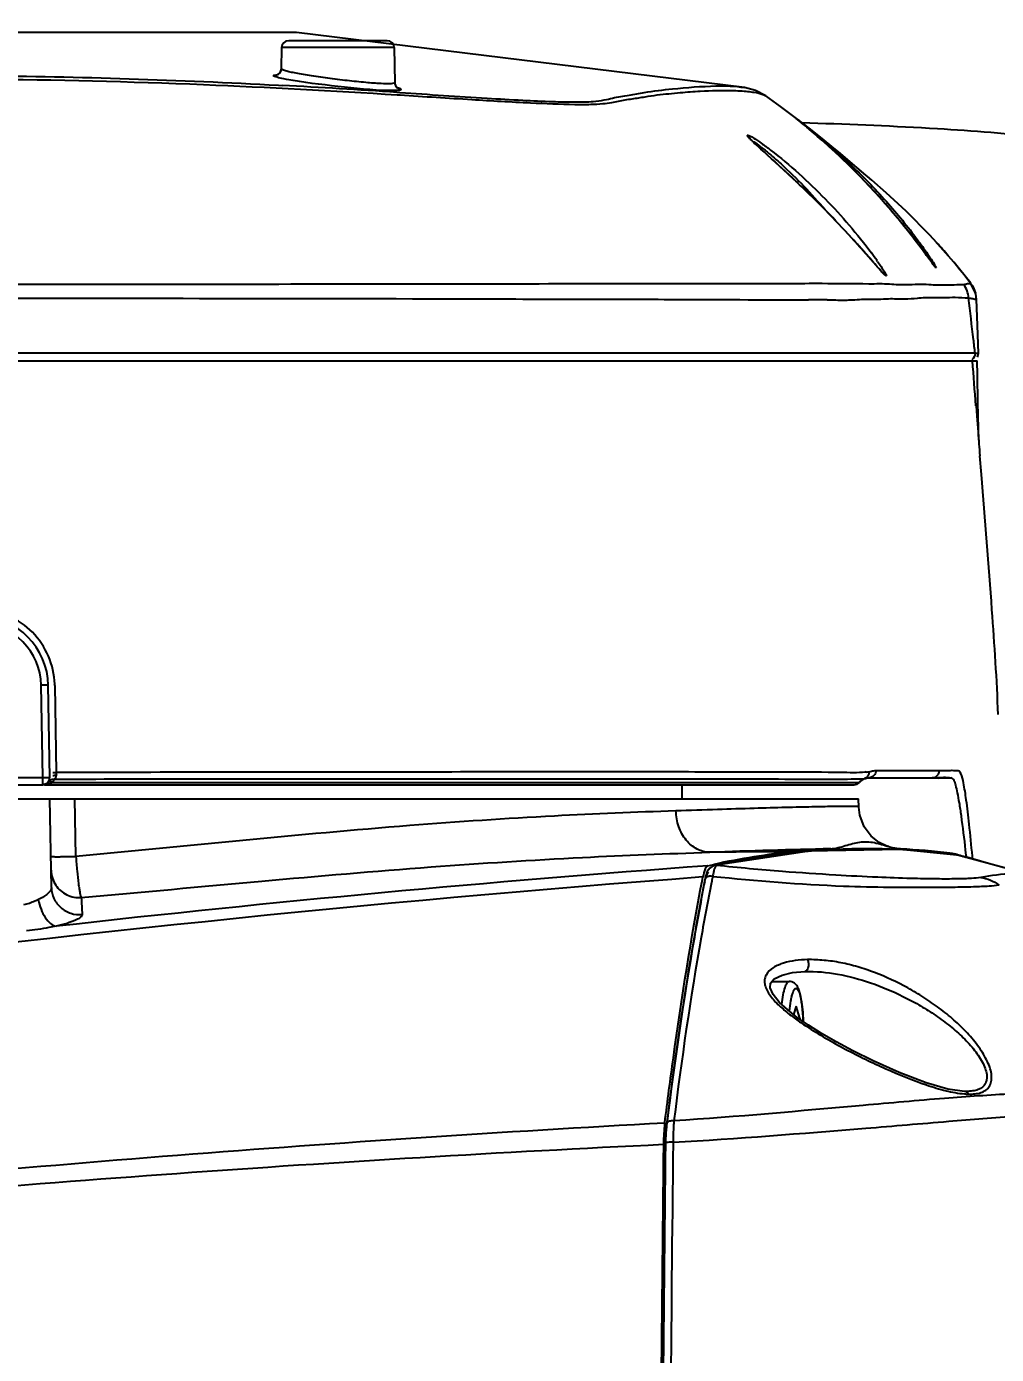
# Model space of a CAD drawing. Header units: millimetres. Extents: x 5828 to 6704, y 123 to 421.
# Drawn here: x 6422.976 to 6426.429, y 197.536 to 202.265 of the extents above; entities that cross this region are included whole.
import ezdxf

# ---------------------------------------------------------------- set-up
doc = ezdxf.new("R2010")
doc.units = ezdxf.units.MM
doc.layers.add('外形图', color=7, linetype='Continuous')
doc.layers.add('尺寸标注', color=7, linetype='Continuous')
doc.styles.add('微软雅黑', font='msyh.ttc', dxfattribs={"height": 1.5})
doc.dimstyles.new('尺寸标注_1_20比例', dxfattribs={"dimtxt": 1.5, "dimasz": 1.25, "dimexe": 0.5, "dimexo": 0.4, "dimgap": 0.5, "dimtad": 1, "dimdec": 1, "dimlfac": 20, "dimdsep": 46, "dimtxsty": '微软雅黑', "dimcen": 0.09, "dimadec": 0, "dimazin": 0, "dimtp": 0.01, "dimtm": 0.01, "dimtfac": 1, "dimtdec": 1, "dimtofl": 0, "dimtmove": 0, "dimatfit": 3, "dimfxl": 1, "dimtolj": 1, "dimarcsym": 0})

# ---------------------------------------------------------------- blocks, each defined once
blk = doc.blocks.new('*D805')
at = {"layer": 'Defpoints', "color": 0}
for p in [(6422.8098, 207.0919), (6422.8098, 204.1861), (6419.9348, 196.9649)]:
    blk.add_point(p, dxfattribs=at)
at = {"layer": '尺寸标注', "color": 0, "lineweight": -2}
for p, q in [((6419.9348, 197.3649), (6419.9348, 207.5919)), ((6422.8098, 204.5861), (6422.8098, 207.5919)), ((6418.6848, 207.0919), (6417.4348, 207.0919)), ((6424.0598, 207.0919), (6429.9654, 207.0919))]:
    blk.add_line(p, q, dxfattribs=at)
at = {"layer": '尺寸标注', "color": 0}
for points in [[(6418.6848, 206.8836), (6418.6848, 207.3002), (6419.9348, 207.0919)], [(6424.0598, 207.3002), (6424.0598, 206.8836), (6422.8098, 207.0919)]]:
    blk.add_solid(points, dxfattribs=at)
at = {"layer": '尺寸标注', "color": 0, "insert": (6427.6376, 208.355), "char_height": 1.5, "attachment_point": 5, "style": '微软雅黑'}
blk.add_mtext('\\A1;57.5', dxfattribs=at)
blk = doc.blocks.new('*D806')
at = {"layer": 'Defpoints', "color": 0}
for p in [(6419.9348, 196.9649), (6419.9348, 195.7149), (6438.1534, 195.7149)]:
    blk.add_point(p, dxfattribs=at)
at = {"layer": '尺寸标注', "color": 0, "lineweight": -2}
for p, q in [((6438.1534, 198.2149), (6438.1534, 199.4649)), ((6420.3348, 196.9649), (6438.6534, 196.9649)), ((6420.3348, 195.7149), (6438.6534, 195.7149)), ((6438.1534, 194.4649), (6438.1534, 190.1465))]:
    blk.add_line(p, q, dxfattribs=at)
at = {"layer": '尺寸标注', "color": 0}
for points in [[(6437.9451, 198.2149), (6438.3618, 198.2149), (6438.1534, 196.9649)], [(6438.3618, 194.4649), (6437.9451, 194.4649), (6438.1534, 195.7149)]]:
    blk.add_solid(points, dxfattribs=at)
at = {"layer": '尺寸标注', "color": 0, "insert": (6436.8778, 191.6807), "char_height": 1.5, "attachment_point": 5, "rotation": 90, "style": '微软雅黑'}
blk.add_mtext('\\A1;25', dxfattribs=at)

msp = doc.modelspace()

# ---------------------------------------------------------------- linework, layer by layer
at = {"layer": '外形图', "color": 7, "linetype": 'Continuous'}
for p, q in [((6423.9378, 202.2446), (6422.3726, 202.2446)), ((6425.5316, 202.0478), (6423.9378, 202.2446)), ((6423.8844, 202.1904), (6423.8831, 202.1148)), ((6424.2853, 202.1904), (6423.8844, 202.1904)), ((6424.2603, 202.2149), (6423.9094, 202.2149)), ((6424.2853, 202.1904), (6424.2874, 202.0654)), ((6423.873, 202.0565), (6423.8864, 202.0557)), ((6424.2949, 202.0311), (6424.3054, 202.0304)), ((6425.5316, 202.0478), (6425.5321, 202.0477)), ((6424.2957, 202.0223), (6424.3063, 202.0216)), ((6425.6072, 202.0185), (6425.6073, 202.0185)), ((6425.7431, 201.916), (6425.7342, 201.9233)), ((6425.7344, 201.9231), (6425.7377, 201.9232)), ((6425.7377, 201.9232), (6425.765, 201.9223)), ((6425.7538, 201.9071), (6425.7431, 201.916)), ((6425.7666, 201.8963), (6425.7538, 201.9071)), ((6425.9639, 201.7358), (6425.9, 201.7907)), ((6426.2162, 201.4954), (6426.1916, 201.5221)), ((6426.1572, 201.4811), (6426.1473, 201.4941)), ((6426.182, 201.4479), (6426.1572, 201.4811)), ((6426.2162, 201.4954), (6426.2111, 201.5009)), ((6426.277, 201.4259), (6426.2112, 201.501)), ((6425.978, 201.44), (6425.9671, 201.4524)), ((6425.9908, 201.4254), (6425.978, 201.44)), ((6426.1998, 201.4237), (6426.182, 201.4479)), ((6426.3373, 201.351), (6426.277, 201.4259)), ((6425.7242, 201.2923), (6425.7598, 201.2922)), ((6426.3573, 201.2936), (6426.3577, 201.2932)), ((6426.3608, 201.2018), (6426.3577, 201.2932)), ((6426.3577, 201.2932), (6426.3577, 201.2932)), ((6426.3647, 201.1011), (6426.3608, 201.2018)), ((6426.3527, 201.1017), (6419.6976, 201.1015)), ((6426.3617, 201.0882), (6426.3646, 201.1011)), ((6426.3629, 201.1011), (6426.3646, 201.1011)), ((6426.3629, 201.1011), (6426.3644, 201.101)), ((6419.7006, 201.0749), (6426.36, 201.0749)), ((6426.3611, 201.0235), (6426.3604, 201.0749)), ((6426.3626, 200.926), (6426.3611, 201.0235)), ((6426.3562, 200.9147), (6426.359, 200.8785)), ((6426.3645, 200.8335), (6426.3626, 200.926)), ((6426.359, 200.8785), (6426.3634, 200.8203)), ((6426.3655, 200.7926), (6426.3645, 200.8335)), ((6426.3751, 200.6699), (6426.3698, 200.7369)), ((6423.0344, 199.5904), (6423.0286, 199.9193)), ((6423.0594, 199.5904), (6423.0536, 199.9193)), ((6423.0766, 199.9189), (6423.082, 199.6087)), ((6425.9995, 199.6158), (6426.1702, 199.6156)), ((6425.9997, 199.616), (6426.2253, 199.6155)), ((6426.1702, 199.6156), (6426.2253, 199.6158)), ((6422.9098, 199.5904), (6423.0344, 199.5904)), ((6423.0344, 199.5649), (6423.0344, 199.5904)), ((6423.0704, 199.5734), (6425.9407, 199.5733)), ((6425.9364, 199.5861), (6425.9379, 199.5861)), ((6425.965, 199.6105), (6425.9613, 199.6103)), ((6425.9619, 199.5874), (6425.9627, 199.5876)), ((6425.9627, 199.5876), (6425.9664, 199.5885)), ((6425.9668, 199.6102), (6425.9636, 199.6099)), ((6425.9703, 199.5897), (6426.2194, 199.5896)), ((6425.9746, 199.5899), (6426.2003, 199.5899)), ((6426.2018, 199.5899), (6426.2042, 199.5899)), ((6426.2042, 199.5899), (6426.2061, 199.5899)), ((6426.2061, 199.5899), (6426.2073, 199.5899)), ((6426.2073, 199.5899), (6426.2087, 199.5899)), ((6426.2087, 199.5899), (6426.21, 199.5898)), ((6426.21, 199.5898), (6426.2122, 199.5898)), ((6426.2122, 199.5898), (6426.2215, 199.5895)), ((6426.2202, 199.5895), (6426.2223, 199.5894)), ((6426.2258, 199.5894), (6426.2215, 199.5895)), ((6426.2219, 199.5891), (6426.2304, 199.5892)), ((6426.2245, 199.5894), (6426.2257, 199.5894)), ((6426.2304, 199.5892), (6426.2613, 199.5895)), ((6426.2479, 199.5906), (6426.2478, 199.5906)), ((6426.2479, 199.5906), (6426.2478, 199.5906)), ((6426.2593, 199.5895), (6426.2591, 199.5895)), ((6426.2593, 199.5895), (6426.2591, 199.5895)), ((6426.2598, 199.5895), (6426.2593, 199.5895)), ((6426.2613, 199.5897), (6426.2598, 199.5895)), ((6426.2636, 199.5896), (6426.2665, 199.5899)), ((6426.2665, 199.5899), (6426.2663, 199.5899)), ((6422.5853, 199.5649), (6423.0344, 199.5649)), ((6423.0463, 199.5679), (6423.0344, 199.5649)), ((6423.0403, 199.5651), (6423.0362, 199.5649)), ((6423.0403, 199.5649), (6425.9222, 199.5649)), ((6425.3098, 199.5149), (6425.3098, 199.5649)), ((6419.6813, 199.5149), (6425.9383, 199.5149)), ((6423.0649, 199.1991), (6423.0594, 199.5149)), ((6423.152, 199.3095), (6423.1485, 199.5149)), ((6425.9388, 199.4856), (6425.9383, 199.5149)), ((6426.0455, 199.3356), (6426.0224, 199.3363)), ((6426.0769, 199.3344), (6426.0224, 199.3363)), ((6426.0459, 199.3454), (6426.0602, 199.3409)), ((6426.0769, 199.3344), (6426.06, 199.3351)), ((6426.0872, 199.3339), (6426.0769, 199.3344)), ((6426.0954, 199.3335), (6426.0769, 199.3344)), ((6426.2881, 199.3148), (6426.0868, 199.3342)), ((6426.3203, 199.323), (6426.3192, 199.3329)), ((6426.2628, 199.3182), (6426.2478, 199.32)), ((6426.263, 199.318), (6426.2478, 199.32)), ((6426.263, 199.3182), (6426.2628, 199.3182)), ((6426.2881, 199.3146), (6426.2828, 199.3155)), ((6426.2904, 199.3142), (6426.2828, 199.3153)), ((6426.2904, 199.3142), (6426.2881, 199.3147)), ((6426.2904, 199.3142), (6426.2881, 199.3146)), ((6426.3122, 199.3098), (6426.2904, 199.3142)), ((6426.5322, 199.2487), (6426.2904, 199.3142)), ((6426.3238, 199.3067), (6426.3122, 199.3098)), ((6426.3212, 199.3145), (6426.3203, 199.323)), ((6426.3217, 199.3097), (6426.3212, 199.3145)), ((6426.3224, 199.3031), (6426.3217, 199.3097)), ((6426.3419, 199.3112), (6426.3425, 199.3039)), ((6425.3994, 199.2559), (6425.3929, 199.237)), ((6425.401, 199.2765), (6425.4228, 199.2814)), ((6425.401, 199.2765), (6425.4228, 199.281)), ((6425.4237, 199.2773), (6425.4236, 199.2772)), ((6425.4319, 199.2776), (6425.4237, 199.2773)), ((6425.4491, 199.2814), (6425.4319, 199.2776)), ((6425.4491, 199.2811), (6425.4319, 199.2776)), ((6425.3822, 199.2274), (6425.384, 199.2367)), ((6425.3823, 199.2271), (6425.384, 199.2367)), ((6425.3903, 199.2256), (6425.3894, 199.2211)), ((6425.3903, 199.2256), (6425.3895, 199.221)), ((6425.3929, 199.237), (6425.3903, 199.2255)), ((6425.4154, 199.2215), (6425.4145, 199.2171)), ((6425.4155, 199.2208), (6425.4147, 199.2163)), ((6425.6302, 198.8649), (6425.6909, 198.8649)), ((6425.7463, 198.9003), (6425.7478, 198.9003)), ((6425.7155, 198.7765), (6425.7066, 198.747)), ((6425.7285, 198.7332), (6425.7155, 198.7765)), ((6425.7603, 198.7086), (6425.7198, 198.7366)), ((6425.7247, 198.7332), (6425.7285, 198.7332)), ((6425.7285, 198.7332), (6425.7285, 198.7306)), ((6426.3158, 198.473), (6426.3149, 198.473)), ((6425.2545, 198.3567), (6425.2527, 198.3397)), ((6425.2545, 198.3567), (6425.2545, 198.3566)), ((6425.2503, 198.2903), (6425.2503, 198.2903))]:
    msp.add_line(p, q, dxfattribs=at)
for points in [[(6423.8831, 202.1148), (6423.878, 202.1005), (6423.8699, 202.0941), (6423.8683, 202.0934)], [(6424.2971, 202.0469), (6424.2972, 202.0469), (6424.2924, 202.0513), (6424.2874, 202.0654)], [(6425.6073, 202.0185), (6425.5706, 202.0374), (6425.5321, 202.0477)], [(6425.7723, 201.8955), (6425.7356, 201.924), (6425.6986, 201.9521), (6425.6599, 201.9808), (6425.6073, 202.0185)], [(6425.7342, 201.9233), (6425.7157, 201.9384), (6425.7151, 201.9389)], [(6426.1473, 201.4941), (6426.1366, 201.508), (6426.1251, 201.5229), (6426.1126, 201.5387), (6426.0992, 201.5555), (6426.0846, 201.5734), (6426.0688, 201.5924), (6426.0517, 201.6126), (6426.0336, 201.6335), (6426.0146, 201.6549), (6425.9957, 201.6759), (6425.9774, 201.6956), (6425.9602, 201.7138), (6425.9437, 201.731), (6425.9278, 201.7472), (6425.9124, 201.7625), (6425.8977, 201.7771), (6425.8835, 201.7909), (6425.8699, 201.8038), (6425.8569, 201.816), (6425.8445, 201.8275), (6425.8327, 201.8384), (6425.8214, 201.8486), (6425.8107, 201.8581), (6425.8006, 201.8671), (6425.7911, 201.8754), (6425.7822, 201.883), (6425.7666, 201.8963)], [(6425.9, 201.7907), (6425.874, 201.8128), (6425.8431, 201.8386), (6425.8083, 201.8669), (6425.7723, 201.8955)], [(6425.5966, 201.8233), (6425.5815, 201.8371), (6425.5691, 201.8486), (6425.5596, 201.8578), (6425.5529, 201.8646), (6425.5491, 201.8689)], [(6425.9391, 201.4841), (6425.9225, 201.5025), (6425.9044, 201.5224), (6425.8846, 201.5438), (6425.863, 201.5668), (6425.8393, 201.5916), (6425.8135, 201.6181), (6425.7853, 201.6464), (6425.7539, 201.6772), (6425.7198, 201.7099), (6425.6863, 201.7413), (6425.6582, 201.7673), (6425.5966, 201.8233)], [(6426.1916, 201.5221), (6426.1072, 201.6076), (6426.0359, 201.6737), (6425.9851, 201.7179), (6425.9692, 201.7313), (6425.9639, 201.7358)], [(6426.0101, 201.4037), (6425.9916, 201.4246), (6425.9391, 201.4841)], [(6426.2106, 201.4097), (6426.2106, 201.4097), (6426.2097, 201.4107), (6426.2074, 201.4136), (6426.2041, 201.418), (6426.1998, 201.4237)], [(6426.0294, 201.3833), (6426.0294, 201.3833), (6426.0275, 201.3851), (6426.0233, 201.3893), (6426.0174, 201.3956), (6426.0101, 201.4037)], [(6426.3577, 201.2939), (6426.3551, 201.3133), (6426.3369, 201.3515)], [(6426.2004, 199.5899), (6426.2015, 199.5899), (6426.2017, 199.5899)], [(6426.2258, 199.5894), (6426.2269, 199.5894), (6426.2281, 199.5894), (6426.2294, 199.5894), (6426.2306, 199.5895), (6426.2319, 199.5895), (6426.2332, 199.5896), (6426.2345, 199.5897), (6426.2358, 199.5897), (6426.2371, 199.5898), (6426.2383, 199.59), (6426.2396, 199.5901), (6426.2429, 199.5904)], [(6426.2429, 199.5904), (6426.2438, 199.5905), (6426.2447, 199.5905), (6426.2454, 199.5906), (6426.2461, 199.5906), (6426.2467, 199.5906), (6426.2472, 199.5906), (6426.2476, 199.5906)], [(6426.2576, 199.5895), (6426.2607, 199.5895), (6426.2636, 199.5896)], [(6426.0459, 199.3448), (6426.0362, 199.348), (6426.0113, 199.3599), (6425.9833, 199.3816), (6425.9581, 199.4147), (6425.942, 199.4572), (6425.9388, 199.4856)], [(6426.0868, 199.3342), (6425.7627, 199.3289), (6425.4236, 199.2772)], [(6426.4772, 199.2637), (6426.4, 199.2849), (6426.3433, 199.3011), (6426.3238, 199.3068)], [(6425.4234, 199.2772), (6425.4204, 199.2764), (6425.408, 199.2685), (6425.3994, 199.2559)], [(6425.7198, 198.7366), (6425.6847, 198.7641), (6425.6555, 198.7913), (6425.6336, 198.8182), (6425.6228, 198.8422), (6425.6242, 198.8582), (6425.638, 198.8736), (6425.6656, 198.8873)], [(6425.6656, 198.8873), (6425.7024, 198.8963), (6425.7463, 198.9003)], [(6426.3149, 198.473), (6426.2559, 198.4812), (6426.1788, 198.5033), (6426.0827, 198.54), (6425.9895, 198.5818), (6425.9176, 198.6175), (6425.8585, 198.6493), (6425.8063, 198.6796), (6425.7603, 198.7086)], [(6425.2527, 198.3397), (6425.2507, 198.3049), (6425.2503, 198.2903)]]:
    msp.add_lwpolyline(points, dxfattribs=at)
for centre, radius, start, end in [((6423.9094, 202.1899), 0.025, 90, 179), ((6424.2603, 202.1899), 0.025, 1, 90), ((6421.9494, 166.5862), 35.5223, 86.21406, 86.87426), ((6424.3123, 202.0658), 0.0248, 213.9173, 234.937), ((6427.993, 204.4643), 3.5663, 227.5022, 227.6446), ((6423.4439, 199.4343), 3.3987, 36.7405, 37.1517), ((6422.8331, 198.9779), 4.1612, 36.5399, 36.7447), ((6424.5538, 199.9853), 2.246, 40.6697, 42.253), ((6424.8666, 200.627), 1.3931, 35.2931, 36.6719), ((6425.0762, 200.7766), 1.1355, 35.0549, 35.2418), ((6424.5419, 199.9752), 2.2616, 37.4732, 40.6679), ((6425.7449, 190.658), 10.6342, 89.64683, 89.92015), ((6425.7707, 195.6939), 5.5983, 89.4262, 89.5924), ((6426.2569, 201.2905), 0.1004, 1.795, 14.6812), ((6379.7704, 197.352), 46.7215, 4.37325, 4.57034), ((6422.8037, 199.9149), 0.25, 1, 88.5914), ((6422.8037, 199.9153), 0.225, 1.0006, 88.4313), ((6422.7989, 199.9141), 0.2777, 0.9943, 1.8737), ((6423.0344, 199.5899), 0.025, 298.3748, 1), ((6423.0686, 200.4513), 0.8426, 270.088, 270.914), ((6422.9274, 199.641), 0.1581, 334.6883, 336.5344), ((6422.8609, 199.6699), 0.2307, 336.5419, 337.6288), ((6422.2987, 199.9007), 0.8384, 337.6638, 337.91), ((6423.3754, 199.6175), 0.2935, 181.71, 183.5434), ((6425.9222, 199.5899), 0.025, 270, 318.1897), ((6425.9766, 199.5399), 0.0501, 130.0646, 138.1983), ((6425.9781, 199.5399), 0.05, 103.6095, 138.1897), ((6425.9767, 199.5396), 0.0503, 110.1578, 129.9847), ((6425.9293, 199.7279), 0.1442, 282.0482, 283.0674), ((6425.892, 200.3166), 0.7103, 276.045, 276.7648), ((6426.2522, 199.5848), 0.0532, 22.7572, 24.1872), ((6423.0344, 199.5899), 0.025, 285.443, 296.3534), ((6427.2488, 142.4549), 56.8995, 91.41965, 91.85379), ((6425.9601, 196.8605), 2.4795, 92.7975, 95.8407), ((6425.9672, 196.9043), 2.4326, 88.7009, 94.5294), ((6425.9573, 196.8526), 2.4873, 82.9367, 87.0044), ((6426.1097, 130.3849), 68.9433, 90.334053, 90.583116), ((6425.9704, 196.7768), 2.5637, 95.8789, 102.3325), ((6425.9732, 196.849), 2.4882, 95.1276, 102.1609), ((6425.9667, 196.913), 2.4239, 94.5318, 95.1084), ((6426.1729, 198.5945), 0.7293, 81.3356, 82.9042), ((6426.2398, 199.1314), 0.1911, 78.1335, 82.9458), ((6426.2405, 199.1353), 0.1872, 75.4858, 78.1192), ((6426.2403, 199.1346), 0.1879, 68.0406, 75.4657), ((6429.7946, 139.4301), 60.0076, 94.198792, 96.423103), ((6433.8079, 197.5446), 8.5584, 168.58291, 168.70111), ((6430.2659, 134.9574), 64.4644, 94.343162, 100.668847), ((6425.4045, 199.2226), 0.0146, 147.6509, 153.7611), ((6449.069, 200.4993), 25.9323, 182.95299, 183.08673), ((6426.1596, 199.3478), 0.7608, 232.1314, 234.1145), ((6426.3101, 199.5566), 1.0182, 234.1432, 236.7773), ((6426.3572, 198.9125), 0.4503, 264.5654, 266.3973), ((6426.0633, 198.2749), 0.8199, 177.4235, 178.9046), ((6425.9558, 198.2802), 0.7122, 175.3711, 177.4613), ((6591.8016, 196.2905), 166.5358, 179.311489, 179.981348), ((6585.1427, 196.344), 159.911, 179.304671, 179.999742), ((6585.4448, 196.3284), 160.2065, 179.298319, 179.994152), ((6585.4529, 196.3282), 160.2142, 179.298412, 179.994097), ((6426.0866, 198.2743), 0.8431, 178.8961, 179.2997)]:
    msp.add_arc(centre, radius, start, end, dxfattribs=at)
for points, knots in [([(6421.3344, 202.0342), (6421.8274, 202.0675), (6422.5857, 202.0889), (6423.5732, 202.0639), (6424.0661, 202.0366), (6424.2957, 202.0223)], [0, 0, 0, 0, 0.500262, 0.767126, 1, 1, 1, 1]), ([(6421.7485, 202.0673), (6422.1022, 202.0849), (6422.8109, 202.0996), (6423.5192, 202.0755), (6423.873, 202.0565)], [0, 0, 0, 0, 0.499915, 1, 1, 1, 1]), ([(6423.8679, 202.0845), (6423.8649, 202.0853), (6423.8612, 202.0866), (6423.8558, 202.0891), (6423.8559, 202.0904)], [0, 0, 0, 0, 0.702028, 1, 1, 1, 1]), ([(6423.8831, 202.1148), (6423.883, 202.1082), (6423.8769, 202.0944), (6423.8625, 202.0898), (6423.8559, 202.0904)], [0, 0, 0, 0, 0.499318, 1, 1, 1, 1]), ([(6423.8559, 202.0904), (6423.8559, 202.0918), (6423.8624, 202.0935), (6423.8663, 202.0939), (6423.8697, 202.0942)], [0, 0, 0, 0, 0.285701, 1, 1, 1, 1]), ([(6423.9021, 202.0769), (6423.8986, 202.0776), (6423.8871, 202.0798), (6423.8757, 202.0822), (6423.8679, 202.0845)], [0, 0, 0, 0, 0.303917, 1, 1, 1, 1]), ([(6424.2743, 202.0617), (6424.2624, 202.0609), (6424.2322, 202.0621), (6424.1801, 202.066), (6424.1167, 202.0726), (6424.0497, 202.081), (6423.9952, 202.0888), (6423.9558, 202.0953), (6423.9313, 202.0998), (6423.9117, 202.1039), (6423.8965, 202.1078), (6423.8883, 202.1107), (6423.8831, 202.1134), (6423.8831, 202.1148)], [0, 0, 0, 0, 0.090606, 0.227974, 0.395416, 0.572603, 0.738929, 0.811808, 0.874958, 0.926528, 0.965045, 0.989425, 1, 1, 1, 1]), ([(6424.2664, 202.0373), (6424.2058, 202.0389), (6424.0841, 202.0518), (6423.9626, 202.0658), (6423.9021, 202.0769)], [0, 0, 0, 0, 0.496551, 1, 1, 1, 1]), ([(6424.3093, 202.0411), (6424.3093, 202.04), (6424.3043, 202.0381), (6424.297, 202.0375), (6424.283, 202.0369), (6424.2726, 202.0371), (6424.2664, 202.0373)], [0, 0, 0, 0, 0.078567, 0.268908, 0.578073, 1, 1, 1, 1]), ([(6424.2874, 202.0654), (6424.2875, 202.0641), (6424.2814, 202.0621), (6424.2776, 202.0619), (6424.2743, 202.0617)], [0, 0, 0, 0, 0.289286, 1, 1, 1, 1]), ([(6424.2999, 202.0467), (6424.3023, 202.0458), (6424.3053, 202.0446), (6424.3093, 202.0422), (6424.3093, 202.0411)], [0, 0, 0, 0, 0.688829, 1, 1, 1, 1]), ([(6424.3054, 202.0304), (6424.4088, 202.0236), (6424.5544, 202.0138), (6424.7354, 202.0031), (6424.8409, 201.9981), (6424.9245, 201.9963), (6424.9863, 201.9974), (6425.0297, 202.0025), (6425.0718, 202.0134), (6425.1195, 202.0207), (6425.1904, 202.0336), (6425.2934, 202.0461), (6425.4121, 202.0552), (6425.4984, 202.054), (6425.5316, 202.0478)], [0, 0, 0, 0, 0.252425, 0.355566, 0.441692, 0.509764, 0.559394, 0.592002, 0.616033, 0.665086, 0.709531, 0.791522, 0.917663, 1, 1, 1, 1]), ([(6424.3063, 202.0216), (6424.3915, 202.0163), (6424.5462, 202.0063), (6424.7534, 201.9942), (6424.8945, 201.988), (6424.9803, 201.9879), (6425.0241, 201.9901), (6425.0572, 201.994), (6425.0835, 201.9999), (6425.1077, 202.0046), (6425.1394, 202.0088), (6425.1773, 202.0152), (6425.2342, 202.0238), (6425.2998, 202.0298), (6425.3891, 202.0372), (6425.4515, 202.0385), (6425.49, 202.0375)], [0, 0, 0, 0, 0.215484, 0.391683, 0.524207, 0.572122, 0.608249, 0.635039, 0.656049, 0.676276, 0.697397, 0.736672, 0.773482, 0.842672, 0.902875, 1, 1, 1, 1]), ([(6425.49, 202.0375), (6425.4936, 202.0374), (6425.5073, 202.037), (6425.521, 202.0363), (6425.531, 202.0355)], [0, 0, 0, 0, 0.266746, 1, 1, 1, 1]), ([(6425.531, 202.0355), (6425.5471, 202.0342), (6425.5728, 202.0311), (6425.599, 202.0242), (6425.6073, 202.0185)], [0, 0, 0, 0, 0.615468, 1, 1, 1, 1]), ([(6425.7137, 201.9401), (6425.7135, 201.9405), (6425.7164, 201.9378), (6425.7183, 201.9368), (6425.7246, 201.9318), (6425.7352, 201.9237), (6425.7533, 201.9094), (6425.7783, 201.8893), (6425.8074, 201.8651), (6425.8507, 201.828), (6425.9069, 201.7771), (6425.9733, 201.7118), (6426.056, 201.6229), (6426.1129, 201.5531), (6426.1476, 201.506)], [0, 0, 0, 0, 0.002176, 0.009018, 0.020265, 0.035626, 0.077196, 0.130635, 0.192825, 0.261197, 0.408668, 0.562127, 0.715016, 1, 1, 1, 1]), ([(6425.7227, 201.9327), (6425.7205, 201.9345), (6425.7181, 201.9373), (6425.714, 201.9391), (6425.7137, 201.9401)], [0, 0, 0, 0, 0.739475, 1, 1, 1, 1]), ([(6426.1528, 201.4869), (6426.0849, 201.5765), (6425.9499, 201.7341), (6425.7961, 201.8731), (6425.7227, 201.9327)], [0, 0, 0, 0, 0.543475, 1, 1, 1, 1]), ([(6425.765, 201.9223), (6425.9163, 201.9176), (6426.1945, 201.906), (6426.5259, 201.8806), (6426.7524, 201.8519), (6426.9237, 201.8232), (6427.0683, 201.7872), (6427.1837, 201.7343), (6427.2533, 201.6966), (6427.3194, 201.6571), (6427.4022, 201.599), (6427.4974, 201.5209), (6427.5657, 201.4514), (6427.5967, 201.4158)], [0, 0, 0, 0, 0.231193, 0.425523, 0.507801, 0.57977, 0.691225, 0.73391, 0.773368, 0.812166, 0.851547, 0.927789, 1, 1, 1, 1]), ([(6425.5418, 201.8781), (6425.5417, 201.8801), (6425.5559, 201.8745), (6425.5662, 201.8668), (6425.5955, 201.848), (6425.6141, 201.8338), (6425.625, 201.8254)], [0, 0, 0, 0, 0.059348, 0.260063, 0.584162, 1, 1, 1, 1]), ([(6425.5478, 201.8695), (6425.5463, 201.8713), (6425.5441, 201.8739), (6425.5418, 201.8769), (6425.5418, 201.8781)], [0, 0, 0, 0, 0.659416, 1, 1, 1, 1]), ([(6425.5577, 201.8594), (6425.5567, 201.8603), (6425.5534, 201.8637), (6425.5501, 201.867), (6425.5478, 201.8695)], [0, 0, 0, 0, 0.285291, 1, 1, 1, 1]), ([(6425.5838, 201.8349), (6425.5813, 201.8371), (6425.5725, 201.8452), (6425.5638, 201.8534), (6425.5577, 201.8594)], [0, 0, 0, 0, 0.282546, 1, 1, 1, 1]), ([(6425.5597, 201.8577), (6425.5672, 201.8535), (6425.5852, 201.8407), (6425.6025, 201.8272), (6425.6128, 201.8187)], [0, 0, 0, 0, 0.395314, 1, 1, 1, 1]), ([(6425.7282, 201.7019), (6425.7158, 201.7137), (6425.6703, 201.7565), (6425.6238, 201.7983), (6425.5903, 201.8289)], [0, 0, 0, 0, 0.274293, 1, 1, 1, 1]), ([(6425.6128, 201.8187), (6425.6297, 201.8049), (6425.7028, 201.7411), (6425.7699, 201.6706), (6425.8185, 201.6132)], [0, 0, 0, 0, 0.225337, 1, 1, 1, 1]), ([(6425.625, 201.8254), (6425.694, 201.7726), (6425.821, 201.6566), (6425.9335, 201.5267), (6425.9839, 201.459)], [0, 0, 0, 0, 0.507335, 1, 1, 1, 1]), ([(6425.9671, 201.4524), (6425.9495, 201.4724), (6425.8729, 201.5584), (6425.7923, 201.6408), (6425.7282, 201.7019)], [0, 0, 0, 0, 0.230872, 1, 1, 1, 1]), ([(6426.1476, 201.506), (6426.1511, 201.5012), (6426.1643, 201.4831), (6426.1771, 201.4648), (6426.1863, 201.4512)], [0, 0, 0, 0, 0.268305, 1, 1, 1, 1]), ([(6426.0148, 201.3983), (6426.013, 201.4003), (6426.005, 201.4093), (6425.997, 201.4184), (6425.9908, 201.4254)], [0, 0, 0, 0, 0.224871, 1, 1, 1, 1]), ([(6426.0058, 201.4289), (6426.0101, 201.4227), (6426.0177, 201.4115), (6426.0277, 201.3965), (6426.0335, 201.3857), (6426.0371, 201.3798), (6426.0371, 201.3777)], [0, 0, 0, 0, 0.373517, 0.678668, 0.893702, 1, 1, 1, 1]), ([(6426.1952, 201.4299), (6426.1938, 201.4318), (6426.1875, 201.4404), (6426.1812, 201.4489), (6426.1764, 201.4554)], [0, 0, 0, 0, 0.227882, 1, 1, 1, 1]), ([(6426.1863, 201.4512), (6426.1883, 201.4482), (6426.1951, 201.4379), (6426.2019, 201.4275), (6426.2065, 201.42)], [0, 0, 0, 0, 0.287562, 1, 1, 1, 1]), ([(6426.2101, 201.4101), (6426.2091, 201.4113), (6426.2041, 201.4178), (6426.1992, 201.4245), (6426.1952, 201.4299)], [0, 0, 0, 0, 0.185664, 1, 1, 1, 1]), ([(6426.2106, 201.4131), (6426.2111, 201.4122), (6426.2124, 201.4097), (6426.2142, 201.4074), (6426.2144, 201.4057)], [0, 0, 0, 0, 0.385954, 1, 1, 1, 1]), ([(6426.026, 201.3862), (6426.0252, 201.387), (6426.0214, 201.391), (6426.0177, 201.3951), (6426.0148, 201.3983)], [0, 0, 0, 0, 0.219523, 1, 1, 1, 1]), ([(6426.0371, 201.3777), (6426.037, 201.3767), (6426.0328, 201.3791), (6426.0306, 201.3817), (6426.0275, 201.3846), (6426.026, 201.3862)], [0, 0, 0, 0, 0.212972, 0.535407, 1, 1, 1, 1]), ([(6426.2144, 201.4057), (6426.2143, 201.4052), (6426.2116, 201.4082), (6426.2111, 201.4088), (6426.2101, 201.4101)], [0, 0, 0, 0, 0.22042, 1, 1, 1, 1]), ([(6422.5826, 201.3477), (6422.8243, 201.3476), (6423.2984, 201.3469), (6423.9826, 201.349), (6424.6017, 201.3487), (6425.1212, 201.3507), (6425.5122, 201.35), (6425.7818, 201.3511), (6425.9188, 201.3506), (6425.974, 201.3495)], [0, 0, 0, 0, 0.213823, 0.419359, 0.605305, 0.761459, 0.878861, 0.95117, 1, 1, 1, 1]), ([(6425.974, 201.3495), (6425.9869, 201.3493), (6426.0115, 201.3502), (6426.0468, 201.3489), (6426.0782, 201.3464), (6426.1126, 201.3461), (6426.1487, 201.3486), (6426.1864, 201.3472), (6426.2189, 201.3448), (6426.2492, 201.346), (6426.28, 201.3454), (6426.3013, 201.347), (6426.3125, 201.347)], [0, 0, 0, 0, 0.114169, 0.218386, 0.312834, 0.39274, 0.523134, 0.632397, 0.727015, 0.811428, 0.900625, 1, 1, 1, 1]), ([(6426.3125, 201.347), (6426.317, 201.3477), (6426.3237, 201.3495), (6426.3315, 201.3509), (6426.3357, 201.3503), (6426.3368, 201.3512)], [0, 0, 0, 0, 0.551646, 0.826636, 1, 1, 1, 1]), ([(6426.3372, 201.351), (6426.3371, 201.351), (6426.337, 201.3511), (6426.3369, 201.3511), (6426.3368, 201.3511)], [0, 0, 0, 0, 0.37265, 1, 1, 1, 1]), ([(6422.6596, 201.2981), (6423.2813, 201.2976), (6424.032, 201.2974), (6424.8941, 201.2944), (6425.2939, 201.294), (6425.5648, 201.2923), (6425.7242, 201.2923)], [0, 0, 0, 0, 0.608582, 0.734865, 0.8439, 1, 1, 1, 1]), ([(6425.8267, 201.2919), (6425.8348, 201.2918), (6425.8604, 201.2915), (6425.8861, 201.291), (6425.9035, 201.2915)], [0, 0, 0, 0, 0.317458, 1, 1, 1, 1]), ([(6425.9035, 201.2915), (6425.9078, 201.2916), (6425.923, 201.2922), (6425.9381, 201.2935), (6425.9489, 201.2939)], [0, 0, 0, 0, 0.282676, 1, 1, 1, 1]), ([(6425.9955, 201.2941), (6425.9999, 201.2942), (6426.0163, 201.2947), (6426.0326, 201.2959), (6426.0445, 201.2962)], [0, 0, 0, 0, 0.268359, 1, 1, 1, 1]), ([(6426.0445, 201.2962), (6426.0639, 201.2966), (6426.0982, 201.2941), (6426.1416, 201.2976), (6426.1738, 201.3005), (6426.2054, 201.3006), (6426.2411, 201.3), (6426.2846, 201.3018), (6426.3139, 201.2996), (6426.3297, 201.2991)], [0, 0, 0, 0, 0.203549, 0.359945, 0.456974, 0.543409, 0.691868, 0.83306, 1, 1, 1, 1]), ([(6426.3527, 201.1023), (6426.3508, 201.1184), (6426.3431, 201.1839), (6426.3352, 201.2495), (6426.3297, 201.2991)], [0, 0, 0, 0, 0.245265, 1, 1, 1, 1]), ([(6426.3297, 201.2991), (6426.3347, 201.2982), (6426.3422, 201.2968), (6426.3513, 201.2949), (6426.3557, 201.2944), (6426.3573, 201.2936)], [0, 0, 0, 0, 0.537243, 0.81157, 1, 1, 1, 1]), ([(6426.3527, 201.1023), (6426.3534, 201.1023), (6426.3568, 201.1019), (6426.3602, 201.1013), (6426.3629, 201.1011)], [0, 0, 0, 0, 0.211392, 1, 1, 1, 1]), ([(6426.4348, 199.815), (6426.4304, 199.9396), (6426.4114, 200.2247), (6426.3877, 200.5094), (6426.3751, 200.6699)], [0, 0, 0, 0, 0.43637, 1, 1, 1, 1]), ([(6423.0765, 199.9231), (6423.0754, 199.9572), (6423.0603, 200.0256), (6423.002, 200.1124), (6422.9162, 200.1719), (6422.848, 200.1876), (6422.814, 200.1889)], [0, 0, 0, 0, 0.250448, 0.500609, 0.750427, 1, 1, 1, 1]), ([(6423.0536, 199.9193), (6423.0536, 199.9199), (6423.0497, 199.9187), (6423.0459, 199.9199), (6423.0375, 199.9193), (6423.0318, 199.9193), (6423.0286, 199.9193)], [0, 0, 0, 0, 0.076429, 0.292743, 0.617772, 1, 1, 1, 1]), ([(6425.9995, 199.6158), (6425.9997, 199.6093), (6425.9947, 199.5955), (6425.9811, 199.5899), (6425.9746, 199.5899)], [0, 0, 0, 0, 0.500548, 1, 1, 1, 1]), ([(6426.2253, 199.6158), (6426.2258, 199.6155), (6426.2271, 199.6163), (6426.2293, 199.6157), (6426.2332, 199.6158), (6426.2365, 199.6156), (6426.2387, 199.6156)], [0, 0, 0, 0, 0.127728, 0.256036, 0.508788, 1, 1, 1, 1]), ([(6426.2859, 199.6154), (6426.288, 199.6155), (6426.2927, 199.6168), (6426.2969, 199.6133), (6426.2983, 199.6112)], [0, 0, 0, 0, 0.444953, 1, 1, 1, 1]), ([(6423.0344, 199.5904), (6423.0365, 199.5904), (6423.0437, 199.5905), (6423.051, 199.5906), (6423.056, 199.5905)], [0, 0, 0, 0, 0.297749, 1, 1, 1, 1]), ([(6423.0534, 199.5736), (6423.0538, 199.5742), (6423.057, 199.5765), (6423.0612, 199.5763), (6423.0643, 199.5759)], [0, 0, 0, 0, 0.189268, 1, 1, 1, 1]), ([(6423.0554, 199.5764), (6423.056, 199.5774), (6423.0591, 199.5814), (6423.0639, 199.5843), (6423.0678, 199.585)], [0, 0, 0, 0, 0.218845, 1, 1, 1, 1]), ([(6423.056, 199.5905), (6423.0569, 199.5905), (6423.0576, 199.5902), (6423.0594, 199.5906), (6423.0594, 199.5904)], [0, 0, 0, 0, 0.742347, 1, 1, 1, 1]), ([(6423.0756, 199.5854), (6423.0761, 199.5859), (6423.0786, 199.5883), (6423.0807, 199.5912), (6423.0816, 199.5938)], [0, 0, 0, 0, 0.206755, 1, 1, 1, 1]), ([(6423.0756, 199.5854), (6423.3913, 199.5857), (6423.9841, 199.5861), (6424.7883, 199.5866), (6425.4021, 199.5867), (6425.7388, 199.5852), (6425.8642, 199.5854)], [0, 0, 0, 0, 0.339645, 0.637816, 0.865105, 1, 1, 1, 1]), ([(6425.9636, 199.6099), (6425.934, 199.607), (6425.8437, 199.61), (6425.6632, 199.6091), (6425.394, 199.6106), (6425.0434, 199.6109), (6424.6222, 199.6106), (6423.9605, 199.61), (6423.4407, 199.6094), (6423.082, 199.6087)], [0, 0, 0, 0, 0.030914, 0.093734, 0.188115, 0.311061, 0.458805, 0.626601, 1, 1, 1, 1]), ([(6425.8642, 199.5854), (6425.8716, 199.5854), (6425.8957, 199.5855), (6425.9198, 199.5857), (6425.9364, 199.5861)], [0, 0, 0, 0, 0.308217, 1, 1, 1, 1]), ([(6425.9379, 199.5861), (6425.9403, 199.5862), (6425.9475, 199.5863), (6425.9547, 199.5865), (6425.9594, 199.5869)], [0, 0, 0, 0, 0.342719, 1, 1, 1, 1]), ([(6425.9721, 199.5897), (6425.9726, 199.5898), (6425.9734, 199.5899), (6425.9742, 199.5899), (6425.9746, 199.5899)], [0, 0, 0, 0, 0.513946, 1, 1, 1, 1]), ([(6426.3192, 199.3329), (6426.3146, 199.3734), (6426.3079, 199.4293), (6426.2976, 199.4972), (6426.2913, 199.5334), (6426.2848, 199.5604), (6426.2795, 199.5789), (6426.2716, 199.5897), (6426.2666, 199.5901)], [0, 0, 0, 0, 0.460108, 0.634639, 0.773277, 0.876199, 0.943032, 1, 1, 1, 1]), ([(6426.3013, 199.6054), (6426.3058, 199.5947), (6426.3124, 199.5632), (6426.3219, 199.5031), (6426.332, 199.416), (6426.3384, 199.3492), (6426.3419, 199.3112)], [0, 0, 0, 0, 0.117095, 0.321834, 0.6153, 1, 1, 1, 1]), ([(6425.9388, 199.4862), (6425.9388, 199.4865), (6425.9376, 199.4868), (6425.9359, 199.4871), (6425.9324, 199.4873), (6425.9278, 199.4876), (6425.9219, 199.4877), (6425.9114, 199.4879), (6425.8949, 199.4879), (6425.8714, 199.4877), (6425.8426, 199.4873), (6425.8088, 199.4867), (6425.7699, 199.486), (6425.726, 199.485), (6425.6577, 199.4834), (6425.5605, 199.4807), (6425.4302, 199.4767), (6425.3372, 199.4737), (6425.2878, 199.472)], [0, 0, 0, 0, 0.001215, 0.004315, 0.009405, 0.016501, 0.025605, 0.03672, 0.064966, 0.101195, 0.145346, 0.197352, 0.257123, 0.324551, 0.399525, 0.571608, 0.772265, 1, 1, 1, 1]), ([(6425.2878, 199.472), (6425.1436, 199.4672), (6424.8276, 199.4541), (6424.115, 199.4063), (6423.5482, 199.3468), (6423.152, 199.3095)], [0, 0, 0, 0, 0.202086, 0.44282, 1, 1, 1, 1]), ([(6425.4081, 199.3247), (6425.3926, 199.3247), (6425.3601, 199.3332), (6425.321, 199.367), (6425.2949, 199.4154), (6425.2883, 199.4529), (6425.2878, 199.472)], [0, 0, 0, 0, 0.22276, 0.462734, 0.724348, 1, 1, 1, 1]), ([(6425.8391, 199.337), (6425.8567, 199.3379), (6425.891, 199.3483), (6425.9332, 199.361), (6425.9684, 199.3628), (6426.0035, 199.3583), (6426.0287, 199.3498), (6426.0459, 199.3448)], [0, 0, 0, 0, 0.249964, 0.501362, 0.623743, 0.746818, 1, 1, 1, 1]), ([(6426.2478, 199.32), (6426.2351, 199.3215), (6426.1844, 199.3267), (6426.1335, 199.3314), (6426.0954, 199.3335)], [0, 0, 0, 0, 0.250978, 1, 1, 1, 1]), ([(6423.063, 199.3095), (6423.063, 199.3094), (6423.0638, 199.3094), (6423.0648, 199.3092), (6423.067, 199.3092), (6423.0698, 199.3091), (6423.0735, 199.309), (6423.0798, 199.3089), (6423.0893, 199.3089), (6423.1025, 199.309), (6423.1178, 199.3091), (6423.1345, 199.3093), (6423.1461, 199.3094), (6423.152, 199.3095)], [0, 0, 0, 0, 0.004967, 0.019064, 0.042276, 0.074468, 0.115439, 0.164785, 0.286812, 0.43667, 0.609515, 0.799766, 1, 1, 1, 1]), ([(6423.152, 199.3095), (6423.1532, 199.2922), (6423.1558, 199.2599), (6423.1599, 199.2215), (6423.1635, 199.1955), (6423.166, 199.1811), (6423.1683, 199.1708), (6423.17, 199.1652), (6423.1711, 199.1634)], [0, 0, 0, 0, 0.352078, 0.659292, 0.784012, 0.884114, 0.956686, 1, 1, 1, 1]), ([(6423.1711, 199.1634), (6423.3852, 199.1825), (6423.8002, 199.2213), (6424.3949, 199.2728), (6424.9266, 199.3067), (6425.2573, 199.3198), (6425.4081, 199.3247)], [0, 0, 0, 0, 0.287551, 0.557407, 0.798206, 1, 1, 1, 1]), ([(6425.401, 199.2765), (6425.3991, 199.2761), (6425.3952, 199.2724), (6425.3888, 199.2592), (6425.3859, 199.2464), (6425.384, 199.2367)], [0, 0, 0, 0, 0.129541, 0.334944, 1, 1, 1, 1]), ([(6425.4044, 199.2528), (6425.401, 199.2521), (6425.3951, 199.2416), (6425.3927, 199.2324), (6425.3913, 199.2258)], [0, 0, 0, 0, 0.335339, 1, 1, 1, 1]), ([(6425.4073, 199.2391), (6425.4057, 199.2389), (6425.3999, 199.2375), (6425.3945, 199.2339), (6425.3922, 199.2304)], [0, 0, 0, 0, 0.286807, 1, 1, 1, 1]), ([(6425.4188, 199.2388), (6425.5737, 199.223), (6425.783, 199.2058), (6426.0349, 199.2003), (6426.164, 199.1997), (6426.2642, 199.2004), (6426.3407, 199.202), (6426.3961, 199.2041), (6426.4263, 199.2065), (6426.438, 199.2082)], [0, 0, 0, 0, 0.45761, 0.616407, 0.740426, 0.837046, 0.911019, 0.965181, 1, 1, 1, 1]), ([(6425.4231, 199.2595), (6425.4227, 199.258), (6425.421, 199.2512), (6425.4198, 199.2442), (6425.4189, 199.2388)], [0, 0, 0, 0, 0.219108, 1, 1, 1, 1]), ([(6425.4271, 199.2715), (6425.4267, 199.2707), (6425.4251, 199.2668), (6425.4239, 199.2628), (6425.4231, 199.2595)], [0, 0, 0, 0, 0.20721, 1, 1, 1, 1]), ([(6425.4318, 199.2776), (6425.4314, 199.2775), (6425.4292, 199.276), (6425.428, 199.2735), (6425.4271, 199.2715)], [0, 0, 0, 0, 0.173692, 1, 1, 1, 1]), ([(6426.373, 199.2347), (6426.3621, 199.2327), (6426.3337, 199.2307), (6426.2817, 199.2292), (6426.2097, 199.2294), (6426.1157, 199.2313), (6425.9958, 199.2357), (6425.8435, 199.2435), (6425.6519, 199.2566), (6425.5103, 199.2695), (6425.4318, 199.2776)], [0, 0, 0, 0, 0.035136, 0.090247, 0.165741, 0.263971, 0.389265, 0.547573, 0.748998, 1, 1, 1, 1]), ([(6426.5183, 199.2464), (6426.5074, 199.2472), (6426.4587, 199.2484), (6426.4101, 199.2417), (6426.373, 199.2347)], [0, 0, 0, 0, 0.224769, 1, 1, 1, 1]), ([(6423.0649, 199.1991), (6423.065, 199.1909), (6423.0544, 199.1781), (6423.0372, 199.1657), (6423.025, 199.1591), (6423.0183, 199.156)], [0, 0, 0, 0, 0.375942, 0.65893, 1, 1, 1, 1]), ([(6423.0649, 199.1991), (6423.0651, 199.1857), (6423.0714, 199.1586), (6423.0964, 199.1253), (6423.1328, 199.1047), (6423.1607, 199.1017), (6423.1743, 199.1029)], [0, 0, 0, 0, 0.248067, 0.497209, 0.748037, 1, 1, 1, 1]), ([(6423.0803, 199.2075), (6423.09, 199.1931), (6423.1176, 199.1689), (6423.1537, 199.1621), (6423.1711, 199.1634)], [0, 0, 0, 0, 0.498775, 1, 1, 1, 1]), ([(6425.2483, 198.3615), (6425.2579, 198.4387), (6425.2958, 198.7283), (6425.3419, 199.0169), (6425.3822, 199.2274)], [0, 0, 0, 0, 0.26631, 1, 1, 1, 1]), ([(6425.3894, 199.2211), (6425.3765, 199.1547), (6425.3238, 198.8678), (6425.2822, 198.5789), (6425.2545, 198.3567)], [0, 0, 0, 0, 0.232125, 1, 1, 1, 1]), ([(6425.3902, 199.2208), (6425.3773, 199.1545), (6425.3245, 198.8677), (6425.2828, 198.5789), (6425.2551, 198.3567)], [0, 0, 0, 0, 0.231921, 1, 1, 1, 1]), ([(6425.4145, 199.2171), (6425.4015, 199.1517), (6425.3488, 198.87), (6425.3077, 198.5862), (6425.2807, 198.3679)], [0, 0, 0, 0, 0.232522, 1, 1, 1, 1]), ([(6423.0183, 199.156), (6423.0143, 199.1541), (6422.9975, 199.1463), (6422.9799, 199.1398), (6422.966, 199.1369)], [0, 0, 0, 0, 0.235355, 1, 1, 1, 1]), ([(6423.0183, 199.156), (6423.0204, 199.1443), (6423.0266, 199.1221), (6423.0412, 199.0929), (6423.059, 199.0712), (6423.0743, 199.0624), (6423.0815, 199.0609)], [0, 0, 0, 0, 0.298366, 0.576933, 0.813576, 1, 1, 1, 1]), ([(6423.1743, 199.1029), (6423.1744, 199.0991), (6423.169, 199.093), (6423.1601, 199.0873), (6423.1442, 199.0794), (6423.1178, 199.0702), (6423.0946, 199.064), (6423.0815, 199.0609)], [0, 0, 0, 0, 0.109066, 0.197946, 0.312278, 0.613942, 1, 1, 1, 1]), ([(6423.0815, 199.0609), (6423.0731, 199.0594), (6423.0382, 199.0529), (6423.0031, 199.0473), (6422.9765, 199.0444)], [0, 0, 0, 0, 0.243326, 1, 1, 1, 1]), ([(6425.7561, 198.9424), (6425.7415, 198.9417), (6425.7129, 198.94), (6425.6717, 198.9313), (6425.6347, 198.9164), (6425.6098, 198.8942), (6425.6023, 198.87), (6425.6041, 198.8506), (6425.6119, 198.8314), (6425.6281, 198.8063), (6425.6553, 198.7777), (6425.6798, 198.7573), (6425.6926, 198.7472)], [0, 0, 0, 0, 0.129052, 0.254035, 0.372644, 0.481721, 0.534976, 0.591098, 0.651862, 0.717058, 0.855352, 1, 1, 1, 1]), ([(6425.7561, 198.9424), (6425.7581, 198.9383), (6425.76, 198.9293), (6425.7599, 198.915), (6425.7544, 198.9005), (6425.7478, 198.9003)], [0, 0, 0, 0, 0.29753, 0.57042, 1, 1, 1, 1]), ([(6426.3289, 198.4631), (6426.3368, 198.4632), (6426.3518, 198.4636), (6426.3731, 198.4674), (6426.3911, 198.476), (6426.4046, 198.4898), (6426.4117, 198.5084), (6426.4122, 198.5302), (6426.4071, 198.5541), (6426.3935, 198.5889), (6426.3666, 198.6324), (6426.3256, 198.6816), (6426.2779, 198.7278), (6426.2258, 198.77), (6426.1707, 198.8081), (6426.0951, 198.853), (6426.0163, 198.8897), (6425.9356, 198.9169), (6425.8756, 198.9322), (6425.8156, 198.9407), (6425.7758, 198.9422), (6425.7561, 198.9424)], [0, 0, 0, 0, 0.025094, 0.04794, 0.068461, 0.087765, 0.107812, 0.130419, 0.156281, 0.185136, 0.249165, 0.318036, 0.388895, 0.460284, 0.531479, 0.602069, 0.74016, 0.807398, 0.873226, 0.937197, 1, 1, 1, 1]), ([(6425.6651, 198.7829), (6425.6664, 198.7943), (6425.6692, 198.8146), (6425.6741, 198.8378), (6425.6792, 198.8519), (6425.683, 198.8598), (6425.6877, 198.8649), (6425.6909, 198.8649)], [0, 0, 0, 0, 0.389357, 0.691911, 0.805751, 0.893591, 1, 1, 1, 1]), ([(6425.7413, 198.7222), (6425.7407, 198.7395), (6425.739, 198.7643), (6425.7349, 198.7956), (6425.7312, 198.8151), (6425.7266, 198.8318), (6425.7205, 198.8468), (6425.7097, 198.8604), (6425.6974, 198.8649), (6425.6909, 198.8649)], [0, 0, 0, 0, 0.319754, 0.459436, 0.581675, 0.686394, 0.778947, 0.87876, 1, 1, 1, 1]), ([(6425.7478, 198.9003), (6425.7865, 198.9012), (6425.8658, 198.8933), (6425.9827, 198.8617), (6426.0782, 198.8217), (6426.1525, 198.7821), (6426.2066, 198.7485), (6426.2581, 198.7112), (6426.3055, 198.6704), (6426.3467, 198.6267), (6426.3742, 198.5877), (6426.3888, 198.5562), (6426.3947, 198.5345), (6426.3951, 198.5145), (6426.3888, 198.4972), (6426.3759, 198.4846), (6426.3586, 198.477), (6426.3381, 198.4732), (6426.3235, 198.4728), (6426.3158, 198.473)], [0, 0, 0, 0, 0.129441, 0.264602, 0.404075, 0.474923, 0.5461, 0.617155, 0.687321, 0.755163, 0.817894, 0.845978, 0.870973, 0.892642, 0.911843, 0.930677, 0.951199, 0.974309, 1, 1, 1, 1]), ([(6425.6924, 198.7588), (6425.6935, 198.7711), (6425.6955, 198.7885), (6425.6997, 198.8098), (6425.7029, 198.8219), (6425.7065, 198.8311), (6425.71, 198.8372), (6425.7146, 198.8406), (6425.7198, 198.8387), (6425.7234, 198.8333), (6425.727, 198.8252), (6425.7303, 198.8139), (6425.7347, 198.7937), (6425.7387, 198.7629), (6425.7404, 198.7367), (6425.7409, 198.7225)], [0, 0, 0, 0, 0.177016, 0.249664, 0.309643, 0.356096, 0.388976, 0.410759, 0.4305, 0.459403, 0.501508, 0.557278, 0.626063, 0.796958, 1, 1, 1, 1]), ([(6425.7522, 198.7049), (6425.797, 198.6755), (6425.89, 198.6223), (6426.0327, 198.5526), (6426.1529, 198.5038), (6426.2467, 198.4743), (6426.2925, 198.4663), (6426.3145, 198.4642)], [0, 0, 0, 0, 0.260937, 0.521544, 0.773879, 0.892388, 1, 1, 1, 1]), ([(6426.9587, 198.4665), (6426.9411, 198.4684), (6426.8923, 198.4711), (6426.7973, 198.4734), (6426.657, 198.4713), (6426.4676, 198.4641), (6426.2279, 198.4474), (6425.8267, 198.4121), (6425.5057, 198.3823), (6425.2807, 198.3679)], [0, 0, 0, 0, 0.031559, 0.087143, 0.169548, 0.281624, 0.425138, 0.597973, 1, 1, 1, 1]), ([(6426.3289, 198.4631), (6426.3275, 198.4658), (6426.3241, 198.4705), (6426.3185, 198.4729), (6426.3158, 198.473)], [0, 0, 0, 0, 0.528297, 1, 1, 1, 1]), ([(6425.2779, 198.2917), (6425.5067, 198.3054), (6425.8337, 198.3308), (6426.2417, 198.3652), (6426.4845, 198.3853), (6426.6749, 198.3985), (6426.8143, 198.407), (6426.9072, 198.413), (6426.9544, 198.4162), (6426.9709, 198.4188)], [0, 0, 0, 0, 0.405017, 0.579436, 0.723659, 0.835452, 0.916672, 0.970446, 1, 1, 1, 1]), ([(6418.3323, 197.6558), (6418.9055, 197.742), (6420.0542, 197.8992), (6421.7818, 198.0965), (6423.5134, 198.2529), (6424.6698, 198.3295), (6425.2483, 198.3615)], [0, 0, 0, 0, 0.250048, 0.500081, 0.750075, 1, 1, 1, 1]), ([(6425.2483, 198.3615), (6425.2481, 198.3596), (6425.2471, 198.3517), (6425.2464, 198.3437), (6425.2459, 198.3377)], [0, 0, 0, 0, 0.239929, 1, 1, 1, 1]), ([(6425.2547, 198.3534), (6425.2545, 198.3518), (6425.2537, 198.3452), (6425.2531, 198.3386), (6425.2527, 198.3335)], [0, 0, 0, 0, 0.240154, 1, 1, 1, 1]), ([(6425.2807, 198.3679), (6425.2754, 198.3685), (6425.2661, 198.3681), (6425.2574, 198.3631), (6425.2555, 198.3598)], [0, 0, 0, 0, 0.587929, 1, 1, 1, 1]), ([(6425.2807, 198.3679), (6425.2802, 198.3621), (6425.2784, 198.3367), (6425.2778, 198.3113), (6425.2778, 198.2917)], [0, 0, 0, 0, 0.229577, 1, 1, 1, 1]), ([(6425.2778, 198.2917), (6425.2744, 198.2918), (6425.2683, 198.2918), (6425.2601, 198.2917), (6425.2545, 198.2911), (6425.2514, 198.291), (6425.2505, 198.2905)], [0, 0, 0, 0, 0.369431, 0.676991, 0.88754, 1, 1, 1, 1]), ([(6425.2527, 198.3335), (6425.2524, 198.3301), (6425.2514, 198.3156), (6425.2508, 198.301), (6425.2507, 198.29)], [0, 0, 0, 0, 0.240485, 1, 1, 1, 1]), ([(6418.3329, 197.6298), (6418.906, 197.7102), (6420.0542, 197.8577), (6421.7806, 198.0427), (6423.5105, 198.1882), (6424.6657, 198.2569), (6425.2435, 198.2846)], [0, 0, 0, 0, 0.250047, 0.500082, 0.750077, 1, 1, 1, 1]), ([(6425.2505, 198.2905), (6425.2504, 198.2905), (6425.2504, 198.2904), (6425.2503, 198.2903), (6425.2503, 198.2903)], [0, 0, 0, 0, 0.591257, 1, 1, 1, 1])]:
    msp.add_open_spline(points, degree=3, knots=knots, dxfattribs=at)
for points in [[(6424.2874, 202.0654), (6424.2875, 202.0607), (6424.289, 202.0558), (6424.2917, 202.0519)], [(6424.2931, 202.0488), (6424.2954, 202.0482), (6424.2977, 202.0474), (6424.2999, 202.0467)], [(6424.298, 202.0455), (6424.3013, 202.0431), (6424.3053, 202.0416), (6424.3093, 202.0411)], [(6425.5418, 201.8781), (6425.5455, 201.8753), (6425.5485, 201.8712), (6425.5501, 201.8668)], [(6426.2065, 201.42), (6426.2079, 201.4177), (6426.2093, 201.4154), (6426.2106, 201.4131)], [(6426.0371, 201.3777), (6426.0345, 201.3811), (6426.0309, 201.3839), (6426.027, 201.3856)], [(6426.3297, 201.2991), (6426.3282, 201.316), (6426.3221, 201.333), (6426.3125, 201.347)], [(6426.3368, 201.3512), (6426.3448, 201.3408), (6426.3507, 201.3286), (6426.354, 201.3159)], [(6425.9489, 201.2939), (6425.9645, 201.2945), (6425.98, 201.2939), (6425.9955, 201.2941)], [(6426.3527, 201.1017), (6426.3534, 201.0932), (6426.3484, 201.0833), (6426.3411, 201.0788)], [(6426.3634, 200.8203), (6426.3655, 200.7925), (6426.3676, 200.7647), (6426.3697, 200.7369)], [(6425.9915, 199.615), (6425.9941, 199.6154), (6425.9968, 199.6158), (6425.9995, 199.6158)], [(6426.2222, 199.6027), (6426.2244, 199.6067), (6426.2255, 199.6113), (6426.2253, 199.6158)], [(6426.2387, 199.6156), (6426.244, 199.6154), (6426.2492, 199.6151), (6426.2545, 199.6153)], [(6426.2545, 199.6153), (6426.2615, 199.6155), (6426.2685, 199.617), (6426.2754, 199.6163)], [(6426.2754, 199.6163), (6426.2789, 199.616), (6426.2824, 199.6152), (6426.2859, 199.6154)], [(6423.0706, 199.5732), (6423.0636, 199.5691), (6423.0555, 199.5668), (6423.0475, 199.5657)], [(6423.0643, 199.5759), (6423.0668, 199.5755), (6423.0692, 199.5748), (6423.0714, 199.5736)], [(6423.0678, 199.585), (6423.0703, 199.5855), (6423.073, 199.5856), (6423.0756, 199.5854)], [(6423.0701, 199.598), (6423.0742, 199.5988), (6423.0783, 199.5992), (6423.0824, 199.5993)], [(6423.0816, 199.5938), (6423.0823, 199.5955), (6423.0826, 199.5975), (6423.0824, 199.5993)], [(6425.9654, 199.5901), (6425.9636, 199.5888), (6425.9615, 199.5877), (6425.9594, 199.5869)], [(6425.9757, 199.6112), (6425.9759, 199.6034), (6425.9717, 199.5947), (6425.9654, 199.5901)], [(6425.9664, 199.5885), (6425.9683, 199.589), (6425.9702, 199.5895), (6425.9721, 199.5897)], [(6425.9757, 199.6112), (6425.9809, 199.6125), (6425.9862, 199.614), (6425.9915, 199.615)], [(6426.2003, 199.5899), (6426.2088, 199.5899), (6426.2181, 199.5954), (6426.2222, 199.6027)], [(6426.2194, 199.5895), (6426.213, 199.5897), (6426.2067, 199.59), (6426.2003, 199.5899)], [(6426.2416, 199.5904), (6426.2364, 199.5899), (6426.2312, 199.5894), (6426.2259, 199.5894)], [(6426.2478, 199.5906), (6426.2457, 199.5907), (6426.2437, 199.5906), (6426.2416, 199.5904)], [(6426.2591, 199.5895), (6426.2554, 199.5893), (6426.2516, 199.5904), (6426.2479, 199.5906)], [(6426.2983, 199.6112), (6426.2993, 199.6098), (6426.3001, 199.6082), (6426.3008, 199.6066)], [(6423.0475, 199.5657), (6423.0451, 199.5654), (6423.0427, 199.5652), (6423.0403, 199.5651)], [(6426.0873, 199.3366), (6426.0782, 199.337), (6426.0691, 199.3388), (6426.0602, 199.3409)], [(6423.0638, 199.2603), (6423.0642, 199.2419), (6423.0701, 199.2229), (6423.0803, 199.2075)], [(6425.4189, 199.2388), (6425.4151, 199.2395), (6425.4111, 199.2397), (6425.4073, 199.2391)], [(6425.3915, 199.229), (6425.3909, 199.2279), (6425.3905, 199.2267), (6425.3903, 199.2255)], [(6426.373, 199.2347), (6426.3961, 199.2312), (6426.419, 199.2218), (6426.438, 199.2082)], [(6425.2555, 198.3598), (6425.255, 198.3588), (6425.2547, 198.3578), (6425.2545, 198.3567)]]:
    msp.add_open_spline(points, degree=3, dxfattribs=at)

# ---------------------------------------------------------------- dimensions: what is measured, and where the dimension line sits
at = {"layer": '尺寸标注'}
dim = msp.add_linear_dim(base=(6422.8098, 207.0919), p1=(6419.9348, 196.9649), p2=(6422.8098, 204.1861), dimstyle='尺寸标注_1_20比例', dxfattribs=at)
dim.commit()
dim.dimension.update_dxf_attribs({"geometry": '*D805', "text_midpoint": (6427.6376, 208.355)})
dim = msp.add_linear_dim(base=(6438.1534, 195.7149), p1=(6419.9348, 196.9649), p2=(6419.9348, 195.7149), angle=90, dimstyle='尺寸标注_1_20比例', dxfattribs=at)
dim.commit()
dim.dimension.update_dxf_attribs({"geometry": '*D806', "text_midpoint": (6436.8778, 191.6807)})

doc.saveas('drawing.dxf')
